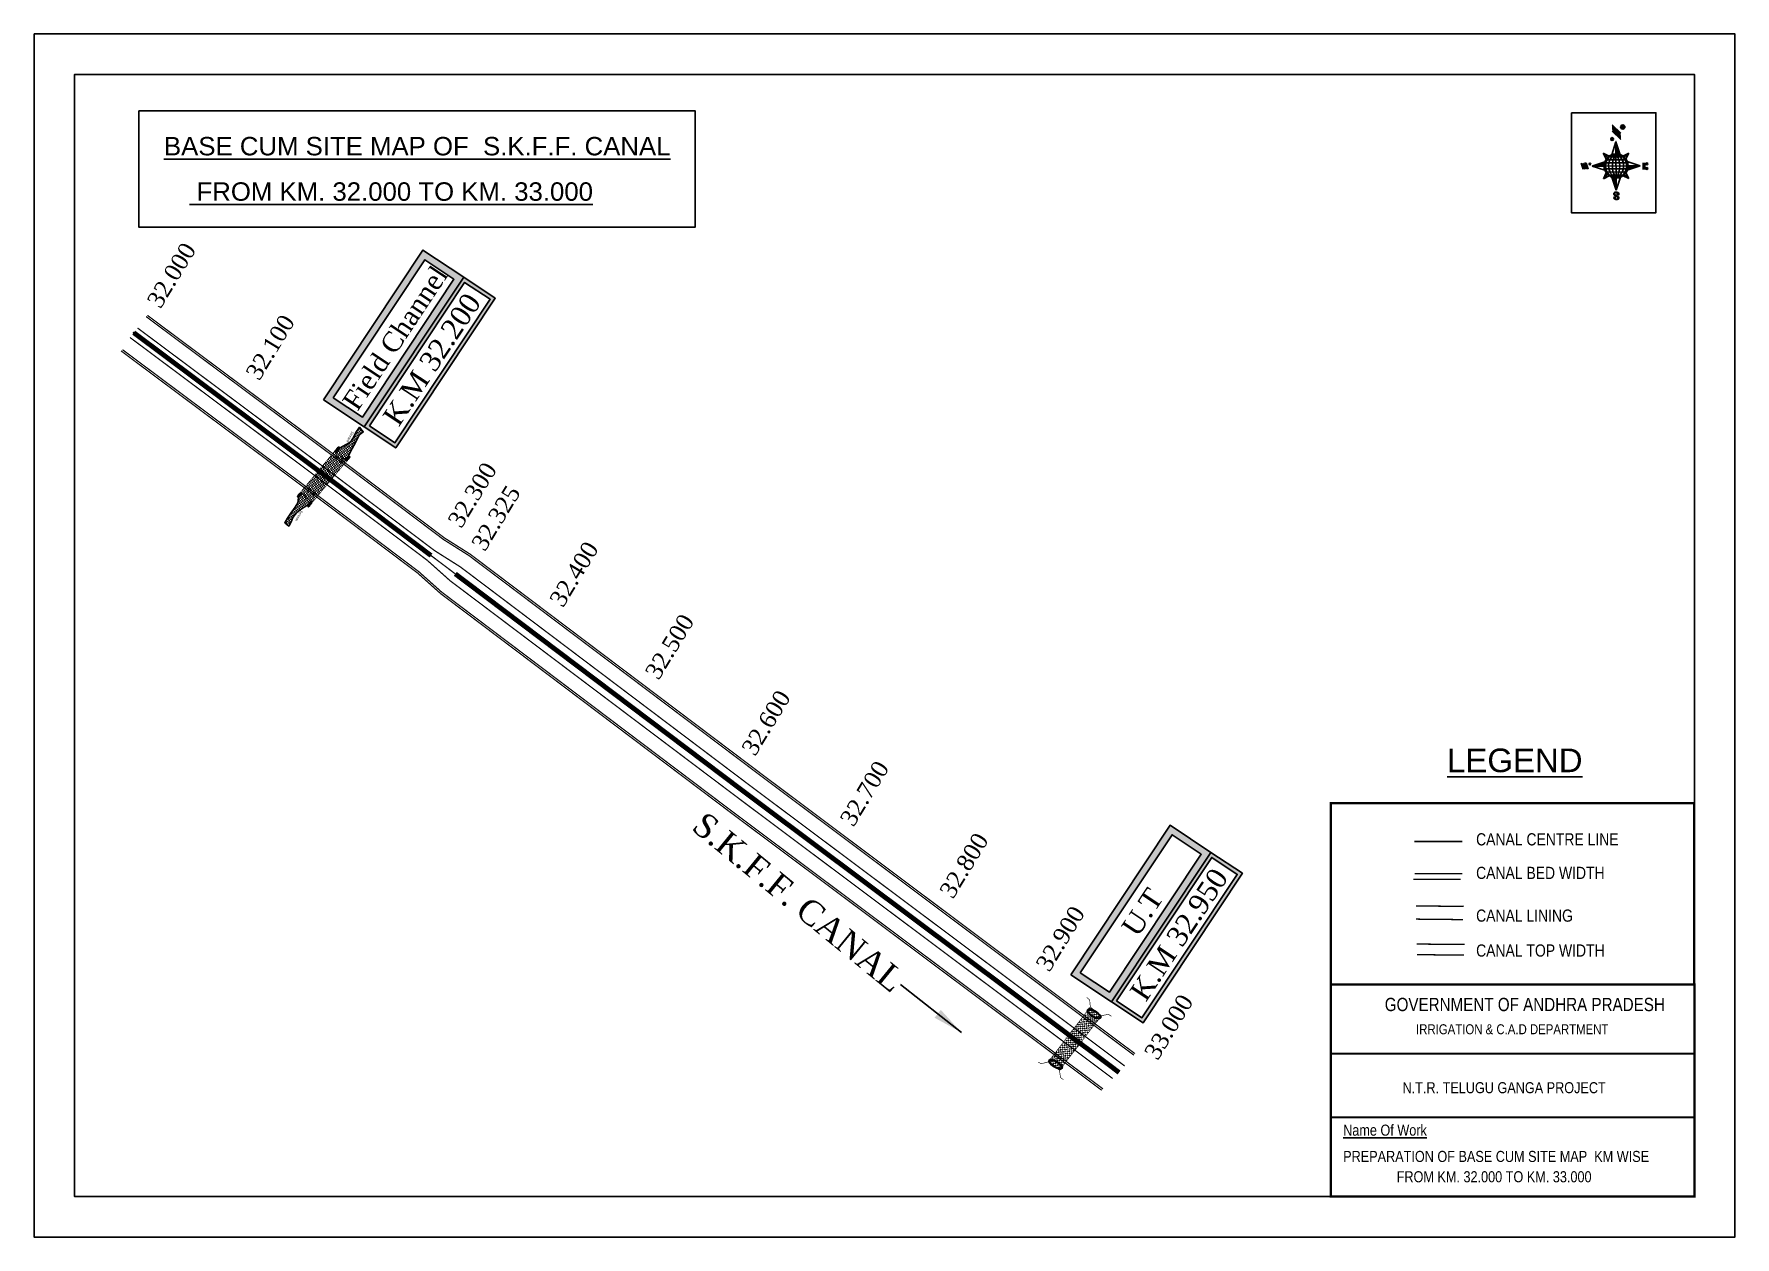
# Model space of a CAD drawing. Header units: inches. Extents: x 17 to 1415, y 9 to 998.
import ezdxf
from ezdxf.enums import TextEntityAlignment as Align

# ---------------------------------------------------------------- set-up
doc = ezdxf.new("R2010")
doc.units = ezdxf.units.IN
doc.header["$MEASUREMENT"] = 0
doc.linetypes.add('ACAD_ISO02W100', pattern=[15, 12, -3])
doc.linetypes.add('ACAD_ISO03W100', pattern=[30, 12, -18])
for name, color, linetype in [('AQUADUCT', 1, 'Continuous'), ('bed with', 5, 'Continuous'), ('BLOCK', 7, 'Continuous'), ('bord', 1, 'Continuous'), ('C LINE COO', 6, 'Continuous'), ('cahnige', 7, 'Continuous'), ('CARTTRACK', 30, 'ACAD_ISO02W100'), ('FRAME 025', 7, 'Continuous'), ('laying', 4, 'Continuous'), ('lining', 4, 'Continuous'), ('STREAM', 4, 'Continuous'), ('TABLE', 7, 'Continuous'), ('TEXT', 7, 'Continuous'), ('TITLEBLOCK', 7, 'Continuous'), ('top of bund', 1, 'Continuous'), ('UT', 173, 'ACAD_ISO02W100'), ('V', 6, 'Continuous'), ('ZSTU', 7, 'Continuous')]:
    doc.layers.add(name, color=color, linetype=linetype)
doc.styles.add('5mm', font='times.ttf', dxfattribs={"height": 3})
doc.styles.add('A', font='arial.ttf')
doc.styles.add('ARIALN', font='ARIALN.TTF')
doc.styles.get("Standard").update_dxf_attribs({"font": 'arial.ttf'})
doc.dimstyles.get("Standard").update_dxf_attribs({"dimtxt": 0.18, "dimasz": 0.18, "dimexe": 0.18, "dimexo": 0.0625, "dimgap": 0.09, "dimtad": 0, "dimtih": 1, "dimtoh": 1, "dimdec": 4, "dimzin": 0, "dimdsep": 46, "dimtxsty": 'Standard', "dimcen": 0.09, "dimadec": 0, "dimazin": 0, "dimtfac": 1, "dimtdec": 4, "dimtofl": 0, "dimtmove": 0, "dimatfit": 3, "dimfxl": 1, "dimtolj": 1, "dimtzin": 0, "dimarcsym": 0})
pattern_1 = [(228.0128, (-362214.33102, -1526288.49251), (-7.999998232158, -9.0000013416072), [0.134536, -13.319088]), (184.9697, (-362214.42102, -1526288.592507), (12.0000010515176, 0.999991307007), [0.230868, -22.855925]), (132.5104, (-362214.65102, -1526288.61251), (9.9999907183468, -11.0000086738712), [0.162788, -16.116032]), (267.2737, (-362215.04102, -1526288.862507), (0.9999960177272, 20.0000002949735), [0.210238, -20.813558]), (292.8337, (-362215.05102, -1526289.072507), (-5.0000099054371, 11.9999964117778), [0.206155, -20.409373]), (357.2737, (-362214.97102, -1526289.262507), (-20.0000002949735, 0.9999960177272), [0.210238, -20.813558]), (37.6942, (-362214.761022, -1526289.272507), (-13.000007345618, -9.9999904051605), [0.278029, -27.524849]), (72.2553, (-362214.541022, -1526289.102507), (7.0000107627054, 21.9999962312392), [0.262488, -25.986321]), (121.4296, (-362214.46102, -1526288.852507), (-8.0000082341764, 12.9999950364926), [0.21095, -20.884073]), (175.2364, (-362214.57102, -1526288.67251), (11.0000009463196, -0.9999915326613), [0.240832, -11.800763]), (222.3974, (-362214.811022, -1526288.652507), (-12.0000073510732, -10.9999920820141), [0.311448, -30.833375]), (138.8141, (-362214.05102, -1526288.87251), (-7.0000029468057, 5.999997313343), [0.106301, -10.523844]), (171.4692, (-362214.13102, -1526288.802507), (12.9999982848151, -2.0000079100398), [0.202237, -20.021511]), (225, (-362214.331, -1526288.7725), (-1e-16, -1.00000030945), [0.141421, -1.272792]), (203.1986, (-362214.40102, -1526288.65251), (4.999999730667, 2.000001325265), [0.076158, -7.539615]), (291.8014, (-362214.47102, -1526288.6825), (-0.9999999105, 3.00000027301), [0.107703, -5.277462]), (30.9638, (-362214.43102, -1526288.7825), (2.999998022288, 2.00000248354), [0.174929, -5.656023]), (161.5651, (-362214.28102, -1526288.6925), (2.00000043459, -0.99999840322), [0.126491, -3.035787]), (16.3895, (-362215.05102, -1526288.682507), (10.000002198412, 2.999992709818), [0.1772, -17.542845]), (70.3462, (-362214.88102, -1526288.63251), (-3.9999952473717, -11.0000021356062), [0.148661, -14.717408]), (293.1986, (-362214.28102, -1526288.49251), (-2.000001325265, 4.999999730667), [0.152315, -7.463458]), (343.6105, (-362214.22102, -1526288.632507), (-10.000002198412, 2.999992709818), [0.1772, -17.542845]), (339.444, (-362215.05102, -1526289.30251), (-5.000001844542, 1.999995996422), [0.17088, -8.373124]), (294.7751, (-362214.89102, -1526289.36251), (-4.9999921892452, 11.000003421839), [0.143178, -14.174643]), (66.8014, (-362214.27102, -1526289.49251), (2.000001325265, 4.999999730667), [0.152315, -7.463458]), (17.354, (-362214.21102, -1526289.35251), (-13.0000020190968, -3.9999945022591), [0.167631, -16.595424]), (69.444, (-362214.76102, -1526289.49251), (-1.999995996422, -5.000001844542), [0.08544, -8.458564]), (101.3099, (-362214.33102, -1526289.4925), (-0.999997632162, 4.00000075223), [0.05099, -5.048029]), (165.9638, (-362214.34102, -1526289.4425), (3.00000054599, -0.99999805736), [0.206155, -3.91695]), (186.009, (-362214.54102, -1526289.392507), (9.999999750906, 0.9999993174818), [0.19105, -18.913923]), (303.6901, (-362214.43102, -1526288.8725), (-1.000001334507, 1.99999955777), [0.144222, -3.461329]), (353.1572, (-362214.351022, -1526288.992507), (16.9999993654786, -2.0000079979248), [0.251794, -24.927563]), (60.9454, (-362214.10102, -1526289.02251), (-4.000000027199, -7.0000003845697), [0.102956, -10.192674]), (90, (-362214.051, -1526288.9325), (-1, 1), [0.06, -0.94]), (120.2564, (-362214.56102, -1526289.36251), (3.9999948868027, -7.0000024558547), [0.138924, -13.75352]), (48.0128, (-362214.63102, -1526289.24251), (7.999998232158, 9.0000013416072), [0.269072, -13.184552]), (0, (-362214.451, -1526289.0425), (1, 1), [0.26, -0.74]), (325.3048, (-362214.19102, -1526289.04251), (-9.9999942589875, 7.0000086095945), [0.158114, -15.653274]), (254.0546, (-362214.06102, -1526289.13251), (-0.999999889296, -4.000000126652), [0.145602, -7.134508]), (207.646, (-362214.10102, -1526289.272507), (-18.9999958071796, -10.0000077131692), [0.237065, -23.469474]), (175.4261, (-362214.311022, -1526289.382507), (-13.0000005583121, 0.9999948011611), [0.250799, -24.829074])]
pattern_2 = [(0, (-362215.051, -1526289.4925), (1.25, 1.25), [1.25, -1.25])]
pattern_3 = [(228.0128, (-362243.17535, -1526336.432974), (-7.999998232158, -9.0000013416072), [0.134536, -13.319088]), (184.9697, (-362243.26535, -1526336.532974), (12.0000010515176, 0.999991307007), [0.230868, -22.855925]), (132.5104, (-362243.49535, -1526336.552974), (9.9999907183468, -11.0000086738712), [0.162788, -16.116032]), (267.2737, (-362243.88535, -1526336.802974), (0.9999960177272, 20.0000002949735), [0.210238, -20.813558]), (292.8337, (-362243.89535, -1526337.012974), (-5.0000099054371, 11.9999964117778), [0.206155, -20.409373]), (357.2737, (-362243.81535, -1526337.202974), (-20.0000002949735, 0.9999960177272), [0.210238, -20.813558]), (37.6942, (-362243.60535, -1526337.212974), (-13.000007345618, -9.9999904051605), [0.278029, -27.524849]), (72.2553, (-362243.38535, -1526337.042974), (7.0000107627054, 21.9999962312392), [0.262488, -25.986321]), (121.4296, (-362243.30535, -1526336.792974), (-8.0000082341764, 12.9999950364926), [0.21095, -20.884073]), (175.2364, (-362243.41535, -1526336.612974), (11.0000009463196, -0.9999915326613), [0.240832, -11.800763]), (222.3974, (-362243.65535, -1526336.592974), (-12.0000073510732, -10.9999920820141), [0.311448, -30.833375]), (138.8141, (-362242.89535, -1526336.81297), (-7.0000029468057, 5.999997313343), [0.106301, -10.523844]), (171.4692, (-362242.97535, -1526336.742974), (12.9999982848151, -2.0000079100398), [0.202237, -20.021511]), (225, (-362243.17535, -1526336.713), (-1e-16, -1.00000030945), [0.141421, -1.272792]), (203.1986, (-362243.24535, -1526336.59297), (4.999999730667, 2.000001325265), [0.076158, -7.539615]), (291.8014, (-362243.31535, -1526336.62297), (-0.9999999105, 3.00000027301), [0.107703, -5.277462]), (30.9638, (-362243.27535, -1526336.72297), (2.999998022288, 2.00000248354), [0.174929, -5.656023]), (161.5651, (-362243.12535, -1526336.63297), (2.00000043459, -0.99999840322), [0.126491, -3.035787]), (16.3895, (-362243.89535, -1526336.622974), (10.000002198412, 2.999992709818), [0.1772, -17.542845]), (70.3462, (-362243.72535, -1526336.572974), (-3.9999952473717, -11.0000021356062), [0.148661, -14.717408]), (293.1986, (-362243.12535, -1526336.43297), (-2.000001325265, 4.999999730667), [0.152315, -7.463458]), (343.6105, (-362243.06535, -1526336.572974), (-10.000002198412, 2.999992709818), [0.1772, -17.542845]), (339.444, (-362243.89535, -1526337.24297), (-5.000001844542, 1.999995996422), [0.17088, -8.373124]), (294.7751, (-362243.73535, -1526337.302974), (-4.9999921892452, 11.000003421839), [0.143178, -14.174643]), (66.8014, (-362243.11535, -1526337.43297), (2.000001325265, 4.999999730667), [0.152315, -7.463458]), (17.354, (-362243.05535, -1526337.292974), (-13.0000020190968, -3.9999945022591), [0.167631, -16.595424]), (69.444, (-362243.60535, -1526337.43297), (-1.999995996422, -5.000001844542), [0.08544, -8.458564]), (101.3099, (-362243.17535, -1526337.43297), (-0.999997632162, 4.00000075223), [0.05099, -5.048029]), (165.9638, (-362243.18535, -1526337.38297), (3.00000054599, -0.99999805736), [0.206155, -3.91695]), (186.009, (-362243.38535, -1526337.332974), (9.999999750906, 0.9999993174818), [0.19105, -18.913923]), (303.6901, (-362243.27535, -1526336.81297), (-1.000001334507, 1.99999955777), [0.144222, -3.461329]), (353.1572, (-362243.19535, -1526336.932974), (16.9999993654786, -2.0000079979248), [0.251794, -24.927563]), (60.9454, (-362242.94535, -1526336.96297), (-4.000000027199, -7.0000003845697), [0.102956, -10.192674]), (90, (-362242.8953, -1526336.873), (-1, 1), [0.06, -0.94]), (120.2564, (-362243.40535, -1526337.302974), (3.9999948868027, -7.0000024558547), [0.138924, -13.75352]), (48.0128, (-362243.47535, -1526337.182974), (7.999998232158, 9.0000013416072), [0.269072, -13.184552]), (0, (-362243.2953, -1526336.983), (1, 1), [0.26, -0.74]), (325.3048, (-362243.03535, -1526336.982974), (-9.9999942589875, 7.0000086095945), [0.158114, -15.653274]), (254.0546, (-362242.90535, -1526337.07297), (-0.999999889296, -4.000000126652), [0.145602, -7.134508]), (207.646, (-362242.94535, -1526337.212974), (-18.9999958071796, -10.0000077131692), [0.237065, -23.469474]), (175.4261, (-362243.15535, -1526337.322974), (-13.0000005583121, 0.9999948011611), [0.250799, -24.829074])]
pattern_4 = [(267.297113149, (-8720374.938, 50637915.138), (10.5367255337, -0.497431438), [])]
pattern_5 = [(357.297113149, (-8720374.938, 50637915.138), (0.497431438, 10.5367255337), [])]

# ---------------------------------------------------------------- blocks, each defined once
blk = doc.blocks.new('A$C377B10CC')
at = {"layer": 'STREAM'}
h = blk.add_hatch(dxfattribs=at)
h.set_pattern_fill('DASH', color=256, scale=10, style=0)
h.set_pattern_definition(pattern_2)
h.paths.add_polyline_path([(-21.1, 10.4), (-19.3, 15), (-16.2, 21.2), (-13.8, 26.1), (-11.8, 30.8), (-15.9, 33.3), (-17.5, 29), (-18.4, 24.9), (-21.4, 20), (-25.2, 15.7), (-29.9, 11.7), (-32.6, 7.4), (-28.1, 4.5), (-23.6, 1.5), (-21.1, 5.7)])
h = blk.add_hatch(dxfattribs=at)
h.set_pattern_fill('DASH', color=256, scale=10, style=0)
h.set_pattern_definition(pattern_2)
h.paths.add_polyline_path([(-60.2, -34.7), (-54, -38.6), (-47.9, -42.7), (-22.3, -0.1), (-28.4, 4), (-34.5, 8)])
h = blk.add_hatch(dxfattribs=at)
h.set_pattern_fill('DASH', color=256, scale=10, style=0)
h.set_pattern_definition(pattern_2)
h.paths.add_polyline_path([(-57.7, -50.5), (-52.5, -46.4), (-49.9, -42.1), (-54.3, -39.1), (-58.8, -36.3), (-61.4, -40.5), (-63.6, -47.5), (-64.8, -50.6), (-68, -60.3), (-69.9, -62.9), (-71.7, -64.6), (-67.4, -68.4), (-64.9, -63), (-63.3, -57.9), (-61.9, -54.8), (-59.5, -52.2)])
at = {"layer": 'UT', "ltscale": 0.2}
h = blk.add_hatch(dxfattribs=at)
h.set_pattern_fill('GRAVEL', color=256, style=0)
h.set_pattern_definition(pattern_1)
h.paths.add_polyline_path([(-34.2, 8.5), (-32.6, 7.4), (-29.9, 11.7), (-31.7, 12.8)])
h = blk.add_hatch(dxfattribs=at)
h.set_pattern_fill('GRAVEL', color=256, style=0)
h.set_pattern_definition(pattern_1)
h.paths.add_polyline_path([(-23.6, 1.5), (-22, 0.4), (-19.4, 4.7), (-21.1, 5.7)])
h = blk.add_hatch(dxfattribs=at)
h.set_pattern_fill('GRAVEL', color=256, style=0)
h.set_pattern_definition(pattern_3)
h.paths.add_polyline_path([(-58.8, -36.3), (-60.5, -35.2), (-63.1, -39.5), (-61.4, -40.5)])
h = blk.add_hatch(dxfattribs=at)
h.set_pattern_fill('GRAVEL', color=256, style=0)
h.set_pattern_definition(pattern_3)
h.paths.add_polyline_path([(-48.2, -43.2), (-49.9, -42.2), (-52.5, -46.4), (-50.8, -47.5)])
at = {"layer": 'STREAM'}
for points in [[(-29.9, 11.7), (-25.2, 15.7), (-21.4, 20), (-18.4, 24.9), (-17.5, 29), (-15.9, 33.3), (-11.8, 30.8), (-13.8, 26.1), (-16.2, 21.2), (-19.3, 15), (-21.1, 10.4), (-21.1, 5.7)], [(-61.4, -40.5), (-63.6, -47.5), (-64.8, -50.6), (-68, -60.3), (-69.9, -62.9), (-71.7, -64.6), (-67.4, -68.4), (-64.9, -63), (-63.3, -57.9), (-61.9, -54.8), (-59.5, -52.2), (-57.7, -50.5), (-52.5, -46.4)]]:
    blk.add_lwpolyline(points, dxfattribs=at)
at = {"layer": 'UT', "ltscale": 0.2, "const_width": 0.5}
for points in [[(-60.5, -35.2), (-34.5, 8)], [(-48.2, -43.3), (-22.3, -0.1)], [(-34.6, 8), (-28.4, 4), (-22.3, -0.1)], [(-34.2, 8.5), (-31.7, 12.8)], [(-34.2, 8.5), (-28.1, 4.5), (-22, 0.4)], [(-32.6, 7.4), (-29.9, 11.7)], [(-31.7, 12.8), (-29.9, 11.7)], [(-23.6, 1.5), (-21.1, 5.7)], [(-22.3, -0.1), (-22, 0.4)], [(-22, 0.4), (-19.4, 4.7)], [(-21.1, 5.7), (-19.4, 4.7)], [(-63.1, -39.5), (-60.5, -35.2)], [(-63.1, -39.5), (-61.4, -40.5)], [(-61.4, -40.5), (-58.8, -36.3)], [(-60.5, -35.2), (-54.3, -39.1), (-48.2, -43.3)], [(-60.2, -34.7), (-54, -38.6), (-47.9, -42.8)], [(-52.5, -46.4), (-49.9, -42.1)], [(-52.5, -46.4), (-50.8, -47.5)], [(-50.8, -47.5), (-48.2, -43.2)]]:
    blk.add_lwpolyline(points, dxfattribs=at)
at = {"layer": 'cahnige', "style": '5mm'}
for p in [(-24.7, 17), (-60.9, -63.7)]:
    blk.add_text('Stream', height=2.5, rotation=71.1743, dxfattribs=at).set_placement(p)
blk = doc.blocks.new('GGF')
at = {"layer": 'STREAM'}
h = blk.add_hatch(dxfattribs=at)
h.set_pattern_fill('DASH', color=256, scale=10, angle=-6.0827, style=0)
h.set_pattern_definition([(353.91726508, (-115347.3726, 1016.3876), (1.3754179499, 1.1105068496), [1.25, -1.25])])
h.paths.add_polyline_path([(406186.8, 1485623.9), (406186.3, 1485618.2), (406185.8, 1485612.4), (406242.6, 1485608.9), (406242.9, 1485614.6), (406243.1, 1485620.4)])
at = {"layer": 'laying', "linetype": 'ByBlock', "extrusion": (0, 0, -1)}
for centre in [(406188.8, 1485618.1), (406240.8, 1485615)]:
    blk.add_ellipse(centre, major_axis=(0.4, -6.37), ratio=0.388717, dxfattribs=at)
at = {"layer": 'laying', "linetype": 'ByBlock'}
for points in [[(406189.2, 1485612.2), (406189.1, 1485612.2), (406189.1, 1485612.2), (406188.9, 1485612.3), (406188.8, 1485612.4), (406188.5, 1485612.6), (406188.4, 1485612.8), (406188, 1485613.3), (406187.7, 1485613.9), (406187.3, 1485615.2), (406187.1, 1485615.9), (406186.9, 1485617.5), (406186.8, 1485618.3), (406186.8, 1485619.9), (406186.9, 1485620.7), (406187.2, 1485622.1), (406187.4, 1485622.7), (406187.7, 1485623.4), (406187.9, 1485623.6), (406188.1, 1485623.8), (406188.2, 1485623.9), (406188.4, 1485624), (406188.5, 1485624), (406188.6, 1485623.9), (406188.7, 1485623.9), (406189, 1485623.8), (406189.1, 1485623.6), (406189.4, 1485623.3), (406189.5, 1485623.1), (406190, 1485622.3), (406190.2, 1485621.6), (406190.6, 1485620), (406190.8, 1485619), (406190.9, 1485617.2), (406190.8, 1485616.3), (406190.6, 1485614.6), (406190.4, 1485613.9), (406190.1, 1485613), (406189.9, 1485612.8), (406189.6, 1485612.4), (406189.5, 1485612.4), (406189.3, 1485612.3), (406189.3, 1485612.2), (406189.2, 1485612.2)], [(406241.2, 1485609.1), (406241.1, 1485609.1), (406241, 1485609.1), (406240.8, 1485609.2), (406240.7, 1485609.3), (406240.5, 1485609.5), (406240.4, 1485609.6), (406240, 1485610.2), (406239.7, 1485610.7), (406239.3, 1485612), (406239.1, 1485612.8), (406238.9, 1485614.4), (406238.8, 1485615.2), (406238.8, 1485616.8), (406238.9, 1485617.6), (406239.1, 1485618.9), (406239.3, 1485619.5), (406239.7, 1485620.2), (406239.8, 1485620.4), (406240.1, 1485620.7), (406240.2, 1485620.8), (406240.4, 1485620.8), (406240.4, 1485620.8), (406240.6, 1485620.8), (406240.7, 1485620.8), (406241, 1485620.6), (406241.1, 1485620.5), (406241.4, 1485620.2), (406241.5, 1485620), (406241.9, 1485619.2), (406242.2, 1485618.5), (406242.6, 1485616.8), (406242.7, 1485615.9), (406242.8, 1485614.1), (406242.8, 1485613.1), (406242.6, 1485611.5), (406242.4, 1485610.7), (406242, 1485609.9), (406241.9, 1485609.6), (406241.6, 1485609.3), (406241.5, 1485609.2), (406241.3, 1485609.1), (406241.2, 1485609.1), (406241.2, 1485609.1)]]:
    blk.add_open_spline(points, degree=3, knots=[0, 0, 0, 0, 0.189072, 0.189072, 0.378144, 0.378144, 0.567217, 0.567217, 0.964238, 0.964238, 1.36126, 1.36126, 1.758281, 1.758281, 2.155303, 2.155303, 2.552324, 2.552324, 2.807761, 2.807761, 3.01244, 3.01244, 3.217119, 3.217119, 3.421798, 3.421798, 3.626477, 3.626477, 3.831155, 3.831155, 4.280923, 4.280923, 4.73069, 4.73069, 5.180458, 5.180458, 5.630225, 5.630225, 5.896844, 5.896844, 6.112115, 6.112115, 6.283185, 6.283185, 6.283185, 6.283185], dxfattribs=at)
at = {"layer": 'UT', "ltscale": 0.2, "const_width": 0.5}
for points in [[(406181, 1485605.6), (406181.2, 1485608.6), (406185.8, 1485612.4), (406186.3, 1485618.2), (406186.8, 1485623.9), (406182.5, 1485628), (406182.5, 1485631)], [(406186.8, 1485623.9), (406243.1, 1485620.4)], [(406247.7, 1485627.4), (406247.6, 1485624.4), (406243.1, 1485620.4), (406242.9, 1485614.6), (406242.6, 1485608.9), (406247.1, 1485604.9), (406247.3, 1485602)], [(406185.8, 1485612.4), (406242.6, 1485608.9)]]:
    blk.add_lwpolyline(points, dxfattribs=at)
blk = doc.blocks.new('*X5')
at = {"color": 0, "linetype": 'Continuous'}
for p, q in [((6321.6, 240.5), (6322.3, 241.2)), ((6321.6, 240.3), (6322.3, 241)), ((6321.6, 240.1), (6322.3, 240.8)), ((6321.6, 239.9), (6322.4, 240.7)), ((6321.6, 239.8), (6322.4, 240.6)), ((6321.6, 239.6), (6322.5, 240.5)), ((6321.6, 239.4), (6322.5, 240.3)), ((6321.6, 239.2), (6322.6, 240.2)), ((6321.7, 239.1), (6322.6, 240.1)), ((6321.8, 240.8), (6322.4, 241.4)), ((6321.8, 239), (6322.7, 240)), ((6321.8, 239), (6322.8, 239.9)), ((6321.9, 238.9), (6322.9, 239.8)), ((6322, 238.8), (6323, 239.7)), ((6322.1, 241.3), (6322.4, 241.6)), ((6322.1, 238.7), (6323.1, 239.6)), ((6322.2, 238.6), (6323.1, 239.6)), ((6322.3, 238.5), (6323.2, 239.5)), ((6322.4, 238.5), (6323.3, 239.4)), ((6322.5, 238.4), (6323.4, 239.3)), ((6322.7, 238.4), (6323.6, 239.3)), ((6322.8, 238.3), (6323.7, 239.2)), ((6322.9, 238.3), (6323.8, 239.1)), ((6323.1, 238.2), (6323.9, 239.1)), ((6323.2, 238.2), (6324, 239)), ((6323.3, 238.2), (6324.2, 239)), ((6323.5, 238.1), (6324.3, 238.9)), ((6323.7, 238.1), (6324.4, 238.9)), ((6323.8, 238.1), (6324.6, 238.8)), ((6324.1, 238.2), (6324.7, 238.8)), ((6324.3, 238.3), (6324.9, 238.8)), ((6324.6, 238.3), (6325.1, 238.8)), ((6324.8, 238.4), (6325.2, 238.8)), ((6325.1, 238.5), (6325.4, 238.8)), ((6325.4, 238.6), (6325.6, 238.8))]:
    blk.add_line(p, q, dxfattribs=at)
blk = doc.blocks.new('*X4')
at = {"color": 0, "linetype": 'Continuous'}
for p, q in [((6324.4, 240.3), (6324.5, 240.4)), ((6324.6, 240.3), (6324.8, 240.5)), ((6324.7, 240.2), (6325, 240.5)), ((6324.8, 240.2), (6325.2, 240.6)), ((6325, 240.1), (6325.5, 240.6)), ((6325.1, 240.1), (6325.6, 240.6)), ((6325.2, 240), (6325.8, 240.6)), ((6325.3, 240), (6326, 240.6)), ((6325.4, 239.9), (6326.1, 240.6)), ((6325.5, 239.8), (6326.2, 240.5)), ((6325.6, 239.8), (6326.3, 240.5)), ((6325.7, 239.7), (6326.5, 240.4)), ((6325.9, 239.6), (6326.6, 240.3)), ((6326, 239.5), (6326.7, 240.3)), ((6326, 239.4), (6326.8, 240.2)), ((6326.1, 239.3), (6327, 240.2)), ((6326.2, 239.3), (6327.1, 240.1)), ((6326.3, 239.2), (6327.1, 240)), ((6326.4, 239.1), (6327.2, 239.9)), ((6326.5, 239), (6327.3, 239.8)), ((6326.5, 238.9), (6327.4, 239.7)), ((6326.6, 238.8), (6327.5, 239.6)), ((6326.7, 238.7), (6327.5, 239.5)), ((6326.8, 238.6), (6327.6, 239.4)), ((6326.8, 238.5), (6327.7, 239.3)), ((6326.8, 236.5), (6327.4, 237)), ((6326.9, 238.3), (6327.8, 239.2)), ((6326.9, 238.2), (6327.9, 239.1)), ((6326.9, 236.8), (6327.6, 237.4)), ((6327, 238.1), (6327.8, 239)), ((6327, 237.9), (6327.8, 238.8)), ((6327, 237.8), (6327.8, 238.6)), ((6327, 237.6), (6327.8, 238.4)), ((6327, 237.4), (6327.8, 238.2)), ((6327, 237.3), (6327.8, 238)), ((6327, 237.1), (6327.8, 237.9))]:
    blk.add_line(p, q, dxfattribs=at)
blk = doc.blocks.new('H')
at = {"layer": 'bord', "extrusion": (0.000427885, 0.004792, 0.999988)}
h = blk.add_hatch(dxfattribs=at)
h.set_pattern_fill('LINE', color=8, scale=84.387686, angle=-2.7029, style=0)
h.set_pattern_definition(pattern_5)
h.paths.add_polyline_path([(-492, 786, -0.090992), (-448, 775), (-486, 912)])
h = blk.add_hatch(dxfattribs=at)
h.set_pattern_fill('LINE', color=8, scale=84.387686, angle=-92.7029, style=0)
h.set_pattern_definition(pattern_4)
h.paths.add_polyline_path([(-625, 665, -0.090992), (-615, 710), (-751, 671)])
h = blk.add_hatch(dxfattribs=at)
h.set_pattern_fill('LINE', color=8, scale=84.387686, angle=-92.7029, style=0)
h.set_pattern_definition(pattern_4)
h.paths.add_polyline_path([(-246, 647), (-372, 653, -0.090992), (-382, 609)])
h = blk.add_hatch(dxfattribs=at)
h.set_pattern_fill('LINE', color=8, scale=84.387686, angle=-2.7029, style=0)
h.set_pattern_definition(pattern_5)
h.paths.add_polyline_path([(-504, 533, -0.090992), (-549, 543), (-510, 406)])
for p, q in [((-516, 1087, -1217), (-432, 994, -1217)), ((-538, 774, -1216), (-487, 906, -1216)), ((-519, 1020, -1217), (-435, 927, -1216)), ((-487, 906, -1216), (-493, 780, -1216)), ((-487, 906, -1216), (-448, 769, -1216)), ((-627, 794, -1216), (-567, 760, -1216)), ((-627, 794, -1216), (-584, 747, -1215)), ((-599, 731, -1215), (-627, 794, -1216)), ((-421, 753, -1216), (-359, 781, -1216)), ((-359, 781, -1216), (-405, 739, -1216)), ((-359, 781, -1216), (-392, 721, -1215)), ((-865, 701, -1215), (-847, 638, -1215)), ((-847, 700, -1215), (-829, 637, -1215)), ((-829, 699, -1215), (-811, 636, -1215)), ((-829, 699, -1215), (-811, 698, -1215)), ((-811, 698, -1215), (-794, 635, -1215)), ((-752, 665, -1215), (-615, 704, -1215)), ((-752, 665, -1215), (-625, 659, -1215)), ((-619, 614, -1215), (-752, 665, -1215)), ((-639, 526, -1214), (-606, 585, -1215)), ((-639, 526, -1214), (-593, 568, -1215)), ((-577, 553, -1215), (-639, 526, -1214)), ((-371, 513, -1214), (-431, 546, -1215)), ((-371, 513, -1214), (-414, 560, -1215)), ((-399, 576, -1215), (-371, 513, -1214)), ((-246, 641, -1215), (-383, 603, -1215)), ((-379, 693, -1215), (-246, 641, -1215)), ((-373, 647, -1215), (-246, 641, -1215)), ((-213, 669, -1215), (-217, 601, -1215)), ((-197, 600, -1215), (-194, 668, -1215)), ((-511, 400, -1214), (-549, 537, -1214)), ((-460, 533, -1215), (-511, 400, -1214)), ((-505, 527, -1214), (-511, 400, -1214))]:
    blk.add_line(p, q, dxfattribs=at)
at = {"layer": 'bord', "color": 8, "linetype": 'ByBlock', "extrusion": (0.000427885, 0.004792, 0.999988)}
for p, q in [((-386, 711, -1215), (-605, 722, -1215)), ((-411, 744, -1216), (-578, 752, -1216)), ((-493, 780, -1216), (-505, 527, -1214)), ((-373, 647, -1215), (-625, 659, -1215)), ((-378, 616, -1215), (-623, 628, -1215)), ((-375, 679, -1215), (-620, 691, -1215)), ((-392, 585, -1215), (-611, 595, -1215)), ((-420, 555, -1215), (-587, 562, -1215))]:
    blk.add_line(p, q, dxfattribs=at)
at = {"layer": 'bord', "extrusion": (0.000427885, 0.004792, 0.999988), "elevation": -1212}
for points, const_width in [([(-522, 960), (-516, 1093)], 1.61), ([(-434, 933), (-428, 1066)], 1.61), ([(-870, 707), (-846, 706)], 0.642), ([(-829, 643), (-855, 644)], 0.642), ([(-829, 643), (-821, 678)], 0.642), ([(-811, 642), (-784, 641)], 0.642), ([(-793, 641), (-782, 694)], 0.642), ([(-177, 605), (-226, 607)], 0.706), ([(-223, 676), (-174, 673)], 0.706), ([(-195, 645), (-185, 644)], 0.706)]:
    blk.add_lwpolyline(points, dxfattribs=dict(at, const_width=const_width))
for points, const_width in [([(-414, 1073, 1), (-398, 1058, 1)], 22.3), ([(-530, 950, 1), (-520, 939, 1)], 14.8), ([(-776, 697, 1), (-769, 690, 1)], 8.9), ([(-180, 618, 1), (-173, 611, 1)], 9.79), ([(-178, 667, 1), (-171, 660, 1)], 9.79), ([(-490, 362, 1), (-498, 369, 1)], 11.1), ([(-525, 322, 1), (-533, 329, 1)], 11.1)]:
    blk.add_lwpolyline(points, format="xyb", close=True, dxfattribs=dict(at, const_width=const_width))
for points in [[(-537, 317), (-531, 310), (-520, 307), (-505, 307), (-494, 310), (-486, 318), (-487, 326), (-491, 333), (-494, 336), (-503, 341), (-522, 347), (-530, 352), (-534, 355), (-537, 363), (-537, 373), (-530, 381), (-520, 384), (-504, 384), (-493, 380), (-487, 373)], [(-522, 348), (-526, 354), (-528, 361), (-528, 371), (-526, 375), (-521, 381), (-515, 384)], [(-505, 307), (-499, 312), (-497, 319), (-497, 327), (-501, 335), (-509, 343)]]:
    blk.add_lwpolyline(points, dxfattribs=at)
at = {"layer": 'bord', "extrusion": (0.000427885, 0.004792, 0.999988)}
for centre, radius in [((-406, 1065, -1212), 22.3), ((-525, 944, -1212), 14.8), ((-498, 659, -1212), 127), ((-773, 694, -1212), 8.9), ((-177, 615, -1212), 9.79), ((-174, 663, -1212), 9.79), ((-494, 365, -1212), 11.1), ((-529, 325, -1212), 11.1)]:
    blk.add_circle(centre, radius, dxfattribs=at)
at = {"layer": 'bord', "color": 8, "linetype": 'ByBlock', "extrusion": (0.000427885, 0.004792, 0.999988)}
for centre, radius, start, end in [((-482, 658, -1212), 128, 94.9254, 259.6691), ((-437, 656, -1212), 141, 113.2864, 241.308), ((-316, 651, -1212), 222, 142.5892, 212.0053), ((-560, 662, -1212), 141, 293.2864, 61.308), ((-681, 668, -1212), 222, 322.5892, 32.0053), ((-515, 660, -1212), 128, 274.9254, 79.6691)]:
    blk.add_arc(centre, radius, start, end, dxfattribs=at)
at = {"layer": 'bord', "extrusion": (0.000427885, 0.004792, 0.999988)}
for points in [[(-516, 1093, -1212), (-431, 1000, -1212), (-519, 1026, -1212), (-434, 933, -1212)], [(-864, 707, -1212), (-846, 706, -1212), (-846, 644, -1212), (-829, 643, -1212)], [(-829, 705, -1212), (-811, 704, -1212), (-811, 642, -1212), (-793, 641, -1212)], [(-193, 674, -1212), (-197, 606, -1212), (-213, 675, -1212), (-216, 607, -1212)]]:
    blk.add_solid(points, dxfattribs=at)
at = {"layer": 'bord', "extrusion": (0.000427885, 0.004792, 0.999988), "xscale": 7.977342409717546, "yscale": 7.977342408231451, "zscale": 7.977342408476333, "rotation": 138.0840426661453}
for name, p in [('*X4', (38301, -31929, -1212)), ('*X5', (38314, -31951, -1212))]:
    blk.add_blockref(name, p, dxfattribs=at)
blk = doc.blocks.new('KKKK')
at = {"layer": 'cahnige', "color": 1, "style": '5mm'}
blk.add_text('S.K.F.F. CANAL', height=20, rotation=19.1758, dxfattribs=at).set_placement((317677.4, 1602113.8))
at = {"layer": 'ZSTU', "color": 1}
blk.add_leader([(317936.6, 1602216.4), (317876.5, 1602194.2)], dimstyle='Standard', override={"dimasz": 25, "dimgap": 0.09, "dimtad": 0}, dxfattribs=at)

msp = doc.modelspace()

# ---------------------------------------------------------------- hatches: boundary and pattern name
at = {"layer": 'C LINE COO'}
h = msp.add_hatch(color=135, dxfattribs=at)
h.set_gradient(color1=(141, 177, 78), color2=(107, 135, 59), one_color=1, tint=0.38)
h.paths.add_polyline_path([(262.9, 699.3), (338.3, 812.7), (362.2, 796.7), (286.9, 683.3)], flags=16)
h.paths.add_polyline_path([(255, 697.7), (336.7, 820.6), (370.2, 798.3), (288.5, 675.4)])
h = msp.add_hatch(color=200, dxfattribs=at)
h.paths.add_polyline_path([(292.7, 676.3), (371, 794.1), (392, 780.2), (313.6, 662.3)], flags=16)
h.paths.add_polyline_path([(288.5, 675.4), (370.2, 798.3), (396.2, 781.1), (314.4, 658.1)])
h = msp.add_hatch(color=135, dxfattribs=at)
h.set_gradient(color1=(141, 177, 78), color2=(107, 135, 59), one_color=1, tint=0.38)
h.paths.add_polyline_path([(877.1, 226.6), (952.5, 340), (976.5, 324), (901.1, 210.6)], flags=16)
h.paths.add_polyline_path([(869.2, 225), (950.9, 347.9), (984.4, 325.6), (902.7, 202.7)])
h = msp.add_hatch(color=200, dxfattribs=at)
h.paths.add_polyline_path([(906.9, 203.6), (985.2, 321.4), (1006.2, 307.5), (927.8, 189.6)], flags=16)
h.paths.add_polyline_path([(902.7, 202.7), (984.4, 325.6), (1010.4, 308.4), (928.7, 185.4)])

# ---------------------------------------------------------------- linework, layer by layer
at = {"linetype": 'ByBlock'}
for points in [[(17, 998.3), (1415.3, 998.3), (1415.3, 9.4), (17, 9.4)], [(1382, 42.7), (50.3, 42.7), (50.3, 965), (1382, 965)]]:
    msp.add_lwpolyline(points, close=True, dxfattribs=at)
at = {"linetype": 'ByBlock', "elevation": -0.1}
msp.add_lwpolyline([(1280.8, 933.6), (1350.3, 933.6), (1350.3, 851.4), (1280.8, 851.4)], close=True, dxfattribs=at)
at = {"layer": 'bed with'}
for points, const_width in [([(346.3, 573.6), (258.9, 639.5), (102.1, 756.6)], 1), ([(340.3, 565.6), (252.9, 631.5), (95.9, 748.8)], 1), ([(913.6, 150), (905.7, 155.9), (607.4, 379.1), (367.5, 560.2)], 1), ([(903.7, 139.7), (897.2, 144.6), (599, 367.9), (359, 548.9)], 1), ([(1191.2, 308.2), (1187.7, 308.2), (1152, 308.2)], 1.11), ([(1189.9, 303.3), (1187.7, 303.3), (1151.3, 303.3), (1151, 303.3)], 1.11)]:
    msp.add_lwpolyline(points, dxfattribs=dict(at, const_width=const_width))
at = {"layer": 'BLOCK', "color": 4}
for p in [(98.8, 752.9), (177.3, 694.2), (343.3, 569.6), (427.5, 506.1), (508.1, 445.2), (588.4, 384.7), (668.2, 324.9), (748.8, 264.5), (828.9, 204.6)]:
    msp.add_point(p, dxfattribs=at)
at = {"layer": 'C LINE COO', "color": 105}
for points in [[(255, 697.7), (336.7, 820.6), (370.2, 798.3), (288.5, 675.4)], [(262.9, 699.3), (338.3, 812.7), (362.2, 796.7), (286.9, 683.3)], [(869.2, 225), (950.9, 347.9), (984.4, 325.6), (902.7, 202.7)], [(877.1, 226.6), (952.5, 340), (976.5, 324), (901.1, 210.6)]]:
    msp.add_lwpolyline(points, close=True, dxfattribs=at)
at = {"layer": 'C LINE COO', "const_width": 4}
for points in [[(343.3, 569.6), (255.9, 635.5), (98.9, 752.8)], [(909, 144.6), (901.5, 150.3), (603.2, 373.5), (363.3, 554.5)]]:
    msp.add_lwpolyline(points, dxfattribs=at)
at = {"layer": 'C LINE COO', "linetype": 'ACAD_ISO03W100', "ltscale": 0.05, "const_width": 1}
for points in [[(367.5, 560.2), (346.3, 573.6)], [(374.6, 569.5), (353.4, 582.9)], [(375.5, 570.7), (354.3, 584.1)], [(359, 548.9), (340.3, 565.6)], [(363.3, 554.5), (343.3, 569.6)], [(351.1, 538.4), (332.4, 555.1)], [(352, 539.6), (333.3, 556.3)]]:
    msp.add_lwpolyline(points, dxfattribs=at)
at = {"layer": 'C LINE COO'}
for p in [(255.9, 635.6), (872.7, 171.6)]:
    msp.add_point(p, dxfattribs=at)
at = {"layer": 'FRAME 025', "lineweight": -3, "const_width": 1.82}
for points in [[(1083, 366), (1381.6, 366), (1381.6, 217), (1083, 217)], [(1083, 217), (1382, 217), (1382, 42.7), (1083, 42.7)]]:
    msp.add_lwpolyline(points, close=True, dxfattribs=at)
for points in [[(1083, 160.1), (1382, 160.1)], [(1083, 107.8), (1382, 107.8)], [(1083, 42.7), (1382, 42.7)]]:
    msp.add_lwpolyline(points, dxfattribs=at)
at = {"layer": 'lining'}
for points, const_width in [([(353.4, 582.9), (266, 648.9), (109.1, 766)], 1), ([(333.3, 556.3), (245.9, 622.2), (89.7, 738.8)], 1), ([(921.2, 158.9), (912.7, 165.2), (614.5, 388.5), (374.6, 569.5)], 1), ([(895.8, 131.1), (890.2, 135.3), (591.9, 358.5), (352, 539.6)], 1), ([(1153.1, 281.5), (1180.5, 281.3), (1192.4, 281.2)], 1.11), ([(1153.1, 270.7), (1182.9, 270.4), (1191.8, 270.3)], 1.11)]:
    msp.add_lwpolyline(points, dxfattribs=dict(at, const_width=const_width))
at = {"layer": 'top of bund', "color": 1, "const_width": 1}
for points in [[(354.3, 584.1), (266.9, 650.1), (110.2, 767)], [(332.4, 555.1), (245, 621), (88.5, 737.8)], [(922, 160.2), (913.6, 166.4), (615.4, 389.7), (375.5, 570.7)], [(894.7, 130), (889.3, 134.1), (591, 357.3), (351.1, 538.4)]]:
    msp.add_lwpolyline(points, dxfattribs=at)
at = {"layer": 'top of bund', "const_width": 1.11}
for points in [[(1153.7, 250.2), (1181, 250), (1193, 249.9)], [(1192.5, 241.1), (1183.8, 241.2), (1153.9, 241.5)]]:
    msp.add_lwpolyline(points, dxfattribs=at)
at = {"layer": 'V', "color": 6, "const_width": 0.254}
msp.add_lwpolyline([(1191, 334.4), (1188.1, 334.4), (1151.9, 334.4)], dxfattribs=at)
at = {"layer": 'V', "color": 6}
msp.add_lwpolyline([(1151.9, 334.4), (1191, 334.4)], dxfattribs=at)
at = {"layer": 'ZSTU'}
msp.add_lwpolyline([(103.1, 935), (560.5, 935), (560.5, 839.6), (103.1, 839.6)], close=True, dxfattribs=at)
at = {"layer": 'ZSTU', "color": 200}
for points in [[(288.5, 675.4), (370.2, 798.3), (396.2, 781.1), (314.4, 658.1)], [(292.7, 676.3), (371, 794.1), (392, 780.2), (313.6, 662.3)], [(902.7, 202.7), (984.4, 325.6), (1010.4, 308.4), (928.7, 185.4)], [(906.9, 203.6), (985.2, 321.4), (1006.2, 307.5), (927.8, 189.6)]]:
    msp.add_lwpolyline(points, close=True, dxfattribs=at)

# ---------------------------------------------------------------- block references
at = {"layer": 'AQUADUCT', "color": 1, "xscale": 0.07807340295334138, "yscale": 0.07807340286672115, "zscale": 0.07807340292724047, "rotation": 3.078330652974644}
msp.add_blockref('H', (1359.2, 841, 94.8), dxfattribs=at)
at = {"layer": 'CARTTRACK', "color": 3, "xscale": 0.8760275633269509, "yscale": 0.8760275633540004, "zscale": 0.87602756333214, "rotation": 171.2566414894713}
msp.add_blockref('A$C377B10CC', (217, 624.8), dxfattribs=at)
at = {"layer": 'laying', "color": 6, "linetype": 'ByBlock', "rotation": 236.0510286581167}
msp.add_blockref('GGF', (-1004646.3, 1166790.6), dxfattribs=at)
at = {"layer": 'ZSTU', "rotation": 301.5153757361552}
msp.add_blockref('KKKK', (-1531304, -566304), dxfattribs=at)

# ---------------------------------------------------------------- texts
at = {"layer": 'cahnige', "style": '5mm'}
for s, p in [('32.000', (120.9, 771.8)), ('32.100', (202.1, 712.6)), ('32.300', (368.2, 591.2)), ('32.325', (387.6, 572.2)), ('32.400', (451.8, 526.1)), ('32.500', (530.4, 466.5)), ('32.600', (609.7, 403.9)), ('32.700', (690.6, 345.8)), ('32.800', (772.4, 286.6)), ('32.900', (851.6, 226.5)), ('33.000', (940.7, 153.9))]:
    msp.add_text(s, height=13.88, rotation=58.7455, dxfattribs=at).set_placement(p)
at = {"layer": 'TABLE', "extrusion": (0.000201441, 0.004807, 0.999988), "style": 'A'}
msp.add_text('%%ULEGEND', height=19.4, rotation=359.9999, dxfattribs=at).set_placement((1234.3, 401.2, 2.2), align=Align.MIDDLE)
at = {"layer": 'TEXT', "color": 6}
for s, p in [('%%UBASE CUM SITE MAP OF  S.K.F.F. CANAL', (123.8, 898.5)), ('%%U FROM KM. 32.000 TO KM. 33.000', (144.7, 861.2))]:
    msp.add_text(s, height=15.155, dxfattribs=at).set_placement(p)
at = {"layer": 'TITLEBLOCK', "extrusion": (0.000201441, 0.004807, 0.999988), "style": 'ARIALN'}
for s, height, p in [('CANAL CENTRE LINE', 10.003, (1202.5, 331.3, 1.8)), ('CANAL BED WIDTH', 10.003, (1202.5, 303.7, 1.7)), ('CANAL LINING', 10.003, (1202.5, 268.6, 1.5)), ('CANAL TOP WIDTH', 10.003, (1202.5, 239.9, 1.4)), ('GOVERNMENT OF ANDHRA PRADESH ', 10.9, (1127.4, 195.1, -0.3)), ('IRRIGATION & C.A.D DEPARTMENT', 8.175, (1153.1, 176.1, -0.3)), ('N.T.R. TELUGU GANGA PROJECT', 9.084, (1142, 127.6, -0.2)), ('%%UName Of Work', 9.084, (1093.2, 92.7, -0.4)), ('PREPARATION OF BASE CUM SITE MAP  KM WISE', 9.084, (1093.2, 71.1, -0.5))]:
    msp.add_text(s, height=height, rotation=359.9999, dxfattribs=at).set_placement(p)
at = {"layer": 'TITLEBLOCK', "style": 'ARIALN'}
msp.add_text(' FROM KM. 32.000 TO KM. 33.000', height=9.084, rotation=359.9999, dxfattribs=at).set_placement((1134.3, 54.4))
at = {"layer": 'ZSTU', "style": '5mm'}
for s, height, p in [('Field Channel', 15.952, (282.9, 687.5)), ('K.M 32.200', 16.84, (316.8, 674.7)), ('K.M 32.950', 16.84, (931, 202)), ('U.T', 16.84, (924.1, 255))]:
    msp.add_text(s, height=height, rotation=56.3835, dxfattribs=at).set_placement(p)

doc.saveas('drawing.dxf')
